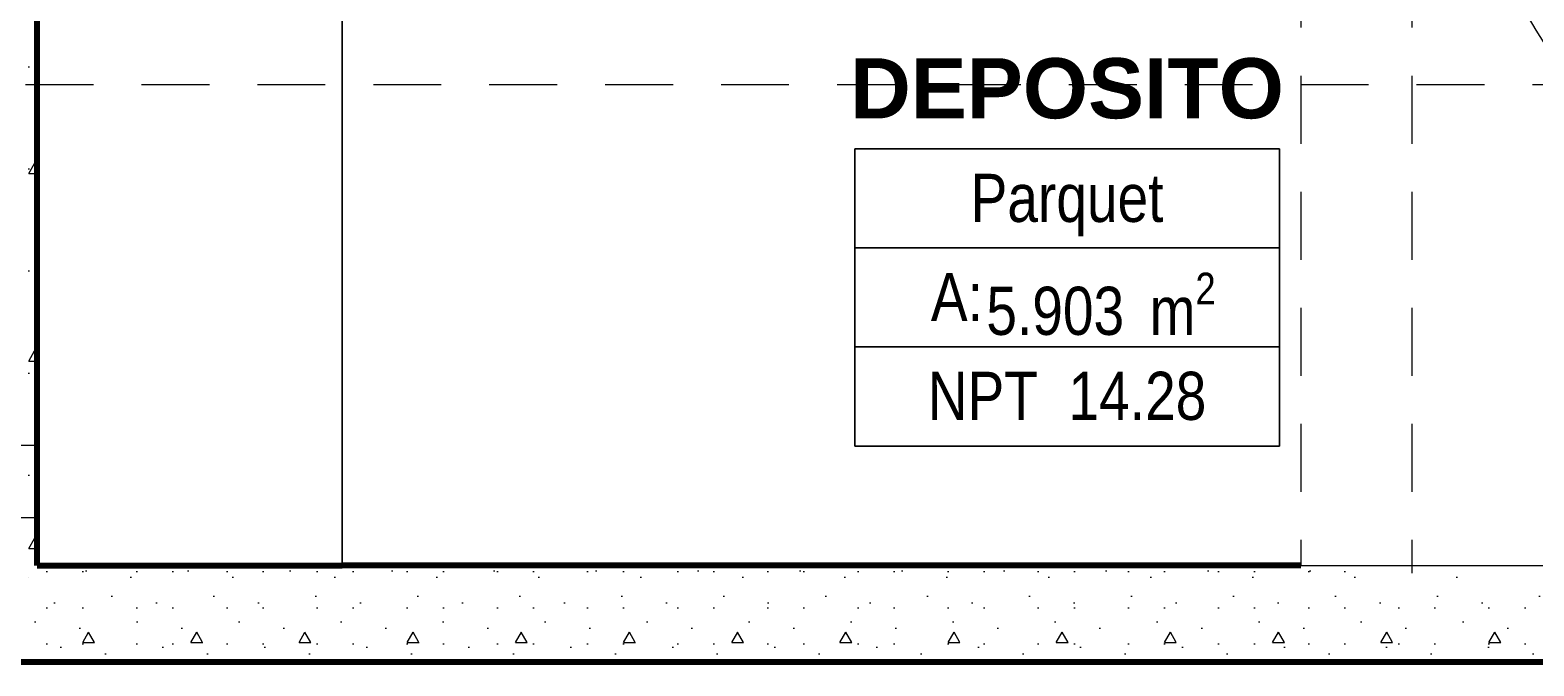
# Model space of a CAD drawing. Header units: inches. Extents: x -38 to 5698, y -33 to 92.
# Drawn here: x 302.028 to 305.156, y 5.992 to 7.313 of the extents above; entities that cross this region are included whole.
import ezdxf

# ---------------------------------------------------------------- set-up
doc = ezdxf.new("R2010")
doc.units = ezdxf.units.IN
doc.header["$MEASUREMENT"] = 0
doc.set_wipeout_variables(frame=1)
for name, pattern in [('Hidden Line', [0.195611, 0.141111, -0.0545]), ('Línea Oculta', [0.195611, 0.141111, -0.0545]), ('Wipeout_Contour', [1, 0, -1])]:
    doc.linetypes.add(name, pattern=pattern)
for name, color, linetype in [('02 _ ARQ _ ALB _ Muros Interiores', 7, 'Continuous'), ('02 _ ARQ _ ZON _ Espacio.3D', 7, 'Continuous'), ('08 _ STR _ EXT _ 07 Losa Aligerada', 7, 'Continuous'), ('08 _ STR _ EXT _ 08 Placas Inclinadas', 7, 'Continuous'), ('08 _ STR _ EXT _ 09 Vigas', 7, 'Continuous')]:
    doc.layers.add(name, color=color, linetype=linetype)
doc.styles.add('Estilo_Generado_8', font='arialbd.ttf')
doc.styles.add('Estilo_Generado_9', font='ARIALN.TTF')
pattern_1 = [(0, (277.50004, 6e-09), (0, 0.3897114), [0.024375, -0.200625]), (0, (277.61254, 0.19486), (0, 0.3897114), [0.024375, -0.200625]), (60, (277.50004, 6e-09), (-0.3375, 0.1948557), [0.024375, -0.200625]), (60, (277.72504, 6e-09), (-0.3375, 0.1948557), [0.024375, -0.200625]), (120, (277.5244, 6e-09), (0.3375, 0.1948557), [0.024375, -0.200625]), (120, (277.7494, 6e-09), (0.3375, 0.1948557), [0.024375, -0.200625]), (0, (277.50004, 0.0375), (0, 0.075), [0, -0.075, 0, -0.1125]), (45, (277.53754, 0.0375), (-0.053033, 0.053033), [0, -0.05625, 0, -0.09375])]

msp = doc.modelspace()

# ---------------------------------------------------------------- hatches: boundary and pattern name
at = {"layer": '08 _ STR _ EXT _ 08 Placas Inclinadas', "linetype": 'Continuous', "lineweight": 9}
h = msp.add_hatch(dxfattribs=at)
h.set_pattern_fill('HORMIGÓN_EN_MASA_0002', style=0, pattern_type=2)
h.set_pattern_definition(pattern_1)
h.paths.add_polyline_path([(302.0425, 6.1561), (302.6776, 6.2005), (302.0425, 6.2005)])
h = msp.add_hatch(dxfattribs=at)
h.set_pattern_fill('HORMIGÓN_EN_MASA_0002', style=0, pattern_type=2)
h.set_pattern_definition(pattern_1)
h.paths.add_polyline_path([(306.663, 6.0611), (304.6712, 6.2005), (302.6776, 6.2005), (302.0425, 6.1561), (302.0425, 6.0005), (306.663, 6.0005)])
h = msp.add_hatch(dxfattribs=at)
h.set_pattern_fill('HORMIGÓN_EN_MASA_0002', style=0, pattern_type=2)
h.set_pattern_definition(pattern_1)
h.paths.add_polyline_path([(302.0425, 6.1561), (301.8116, 6.1399), (301.8116, 6.0005), (302.0425, 6.0005)])

# ---------------------------------------------------------------- linework, layer by layer
at = {"layer": '02 _ ARQ _ ALB _ Muros Interiores', "color": 7, "linetype": 'Continuous', "lineweight": 15}
msp.add_arc((305.7158, 7.65), 0.65, 180, 270, dxfattribs=at)
at = {"layer": '02 _ ARQ _ ZON _ Espacio.3D', "color": 252, "linetype": 'Continuous', "lineweight": 13}
for p, q in [((304.6268, 7.0663), (303.7434, 7.0663)), ((303.7434, 7.0663), (303.7434, 6.4487)), ((303.7434, 7.0663), (304.6268, 7.0663)), ((303.7434, 6.8604), (303.7434, 7.0663)), ((304.6268, 6.4487), (304.6268, 7.0663)), ((304.6268, 7.0663), (304.6268, 6.8604)), ((304.6268, 6.8604), (303.7434, 6.8604)), ((303.7434, 6.8604), (304.6268, 6.8604)), ((303.7434, 6.6546), (303.7434, 6.8604)), ((304.6268, 6.8604), (304.6268, 6.6546)), ((304.6268, 6.6546), (303.7434, 6.6546)), ((303.7434, 6.6546), (304.6268, 6.6546)), ((303.7434, 6.4487), (303.7434, 6.6546)), ((304.6268, 6.6546), (304.6268, 6.4487)), ((303.7434, 6.4487), (304.6268, 6.4487)), ((304.6268, 6.4487), (303.7434, 6.4487))]:
    msp.add_line(p, q, dxfattribs=at)
at = {"layer": '02 _ ARQ _ ZON _ Espacio.3D', "color": 254, "linetype": 'Continuous', "lineweight": 0, "flags": 128}
msp.add_lwpolyline([(285.82, 11.584, 1.006545), (290.9535, 6.4505), (297.3949, 6.4505), (297.3958, 7.7), (297.6258, 7.7), (297.6258, 6.4505), (302.4195, 6.4505), (302.4195, 7.7), (302.995, 7.7), (302.995, 17.35), (301.67, 17.35), (301.67, 16.9001), (301.07, 16.9), (301.07, 16.2999), (300.57, 16.2998), (300.57, 17.35), (297.52, 17.35), (297.52, 26.5963), (285.82, 26.5963), (285.82, 22.7663), (287.07, 22.7663), (287.07, 22.4977), (285.82, 22.4977)], format="xyb", close=True, dxfattribs=at)
msp.add_lwpolyline([(302.6776, 6.2005), (306.75, 6.2005), (306.75, 7.65), (302.6776, 7.65)], close=True, dxfattribs=at)
at = {"layer": '08 _ STR _ EXT _ 07 Losa Aligerada', "color": 7, "linetype": 'Continuous', "lineweight": 18, "flags": 128}
msp.add_lwpolyline([(291.2937, 6.3), (302.1003, 6.3), (302.1003, 6.2005), (307.2981, 6.2005), (307.2981, 7.2), (314.57, 7.2), (314.57, 5.6637), (315.7699, 5.6637), (315.7699, 4.2), (320.8699, 4.2), (320.8699, 5.6637), (322.07, 5.6637)], dxfattribs=at)
at = {"layer": '08 _ STR _ EXT _ 08 Placas Inclinadas', "color": 251, "linetype": 'Línea Oculta', "lineweight": 13}
msp.add_line((304.9021, 7.7005), (304.9021, 6.1843), dxfattribs=at)
at = {"layer": '08 _ STR _ EXT _ 08 Placas Inclinadas', "color": 7, "linetype": 'Continuous', "lineweight": 80}
msp.add_line((302.0425, 6.2005), (302.6776, 6.2005), dxfattribs=at)
at = {"layer": '08 _ STR _ EXT _ 08 Placas Inclinadas', "color": 251, "linetype": 'Línea Oculta', "lineweight": 13, "flags": 128}
msp.add_lwpolyline([(304.6712, 7.7005), (304.6712, 6.2005)], dxfattribs=at)
at = {"layer": '08 _ STR _ EXT _ 08 Placas Inclinadas', "color": 7, "linetype": 'Continuous', "lineweight": 80, "flags": 128}
for points in [[(304.6712, 6.2005), (302.6776, 6.2005)], [(301.8116, 6.0005), (302.0425, 6.0005)], [(302.0425, 6.0005), (306.663, 6.0005)]]:
    msp.add_lwpolyline(points, dxfattribs=at)

# ---------------------------------------------------------------- texts
at = {"layer": '02 _ ARQ _ ZON _ Espacio.3D', "color": 252, "lineweight": 25, "attachment_point": 2}
for s, insert, char_height, style in [('\\A1;{\\pqc;\\pt0;\\fArial|b1|i0|c0|p34;DEPOSITO}', (304.1851, 7.2548), 0.125, 'Estilo_Generado_8'), ('\\A1;{\\pqc;\\pt0;\\fArial Narrow|b0|i0|c0|p34;Parquet}', (304.1851, 7.0145), 0.1, 'Estilo_Generado_9'), ('\\A1;{\\pqc;\\pt0;\\fArial Narrow|b0|i0|c0|p34;A: }', (303.956, 6.8086), 0.1, 'Estilo_Generado_9'), ('\\A1;{\\pqc;\\pt0,0.3;\\fArial Narrow|b0|i0|c0|p34;5.903\\fArial Narrow|b0|i0|c0|p34;\\A1{\\H.66x;\\S^  ;}\\fArial Narrow|b0|i0|c0|p34; m\\fArial Narrow|b0|i0|c0|p34;\\A1{\\H.66x;\\S2^  ;}}', (304.2557, 6.809), 0.1, 'Estilo_Generado_9'), ('\\A1;{\\pqc;\\pt0;\\fArial Narrow|b0|i0|c0|p34;NPT  14.28}', (304.1851, 6.6031), 0.1, 'Estilo_Generado_9')]:
    msp.add_mtext(s, dxfattribs=dict(at, insert=insert, char_height=char_height, style=style))

# ---------------------------------------------------------------- next in the draw order: wipeouts: each hides what was drawn before it
at = {"color": 254, "linetype": 'Wipeout_Contour', "lineweight": 0, "ltscale": 9748.188717}
msp.add_wipeout([(302.6776, 6.2005), (302.6776, 7.7), (302.0425, 7.7), (302.0425, 6.2005)], dxfattribs=at).dxf.layer = '08 _ STR _ EXT _ 08 Placas Inclinadas'

# ---------------------------------------------------------------- next in the draw order: hatches: boundary and pattern name
at = {"layer": '08 _ STR _ EXT _ 08 Placas Inclinadas', "linetype": 'Continuous', "lineweight": 9}
h = msp.add_hatch(dxfattribs=at)
h.set_pattern_fill('HORMIGÓN_EN_MASA_0002', style=0, pattern_type=2)
h.set_pattern_definition(pattern_1)
h.paths.add_polyline_path([(302.0425, 6.2005), (302.0425, 7.7), (301.8116, 7.7), (301.8116, 6.2005)])
h = msp.add_hatch(dxfattribs=at)
h.set_pattern_fill('HORMIGÓN_EN_MASA_0002', style=0, pattern_type=2)
h.set_pattern_definition(pattern_1)
h.paths.add_polyline_path([(301.8116, 6.2005), (301.8116, 6.1399), (302.0425, 6.1561), (302.0425, 6.2005)])

# ---------------------------------------------------------------- next in the draw order: linework, layer by layer
at = {"layer": '08 _ STR _ EXT _ 08 Placas Inclinadas', "color": 7, "linetype": 'Continuous', "lineweight": 80}
for q in [(302.0425, 7.7), (302.6776, 6.2005)]:
    msp.add_line((302.0425, 6.2005), q, dxfattribs=at)
at = {"layer": '08 _ STR _ EXT _ 08 Placas Inclinadas', "color": 7, "linetype": 'Continuous', "lineweight": 13, "flags": 128}
msp.add_lwpolyline([(302.6776, 6.2005), (302.6776, 7.7)], dxfattribs=at)
at = {"layer": '08 _ STR _ EXT _ 09 Vigas', "color": 251, "linetype": 'Hidden Line', "lineweight": 13}
msp.add_line((287.07, 7.2), (329.07, 7.2), dxfattribs=at)

doc.saveas('drawing.dxf')
